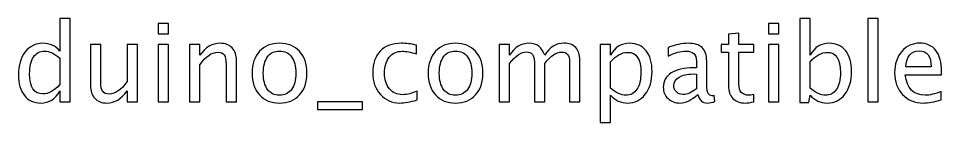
# Model space of a CAD drawing. Header units: centimetres. Extents: x -23.1 to 23.1, y -2.2 to 14.1.
# Drawn here: x 12.23 to 23.06, y 12.93 to 14.15 of the extents above; entities that cross this region are included whole.
import ezdxf

# ---------------------------------------------------------------- set-up
doc = ezdxf.new("R2010")
doc.units = ezdxf.units.CM
doc.header["$MEASUREMENT"] = 0
doc.layers.add('Layer 1', color=7, linetype='Continuous')

msp = doc.modelspace()

# ---------------------------------------------------------------- linework, layer by layer
at = {"layer": 'Layer 1'}
for points, knots in [([(12.7165, 13.17044), (12.7165, 13.17044), (12.7165, 13.29681), (12.7165, 13.29681), (12.7165, 13.29681), (12.66676, 13.2024), (12.59183, 13.1552), (12.49171, 13.1552), (12.49171, 13.1552), (12.41043, 13.1552), (12.34651, 13.18462), (12.29994, 13.24368), (12.29994, 13.24368), (12.25337, 13.30273), (12.23009, 13.38338), (12.23009, 13.48561), (12.23009, 13.48561), (12.23009, 13.59737), (12.25655, 13.68733), (12.30925, 13.75549), (12.30925, 13.75549), (12.36217, 13.82343), (12.4316, 13.85751), (12.51775, 13.85751), (12.51775, 13.85751), (12.59754, 13.85751), (12.66401, 13.82703), (12.7165, 13.76586), (12.7165, 13.76586), (12.7165, 13.76586), (12.7165, 14.14961), (12.7165, 14.14961), (12.7165, 14.14961), (12.7165, 14.14961), (12.83842, 14.14961), (12.83842, 14.14961), (12.83842, 14.14961), (12.83842, 14.14961), (12.83842, 13.17044), (12.83842, 13.17044), (12.83842, 13.17044), (12.83842, 13.17044), (12.7165, 13.17044), (12.7165, 13.17044)], [0, 0, 0, 0, 0.08333333, 0.08333333, 0.08333333, 0.08333333, 0.16666667, 0.16666667, 0.16666667, 0.16666667, 0.25, 0.25, 0.25, 0.25, 0.33333333, 0.33333333, 0.33333333, 0.33333333, 0.41666667, 0.41666667, 0.41666667, 0.41666667, 0.5, 0.5, 0.5, 0.5, 0.58333333, 0.58333333, 0.58333333, 0.58333333, 0.66666667, 0.66666667, 0.66666667, 0.66666667, 0.75, 0.75, 0.75, 0.75, 0.83333333, 0.83333333, 0.83333333, 0.83333333, 1, 1, 1, 1]), ([(13.87093, 13.96673), (13.87093, 13.96673), (13.87093, 14.08865), (13.87093, 14.08865), (13.87093, 14.08865), (13.87093, 14.08865), (13.99285, 14.08865), (13.99285, 14.08865), (13.99285, 14.08865), (13.99285, 14.08865), (13.99285, 13.96673), (13.99285, 13.96673), (13.99285, 13.96673), (13.99285, 13.96673), (13.87093, 13.96673), (13.87093, 13.96673)], [0, 0, 0, 0, 0.2, 0.2, 0.2, 0.2, 0.4, 0.4, 0.4, 0.4, 0.6, 0.6, 0.6, 0.6, 1, 1, 1, 1]), ([(21.0333, 13.96673), (21.0333, 13.96673), (21.0333, 14.08865), (21.0333, 14.08865), (21.0333, 14.08865), (21.0333, 14.08865), (21.15522, 14.08865), (21.15522, 14.08865), (21.15522, 14.08865), (21.15522, 14.08865), (21.15522, 13.96673), (21.15522, 13.96673), (21.15522, 13.96673), (21.15522, 13.96673), (21.0333, 13.96673), (21.0333, 13.96673)], [0, 0, 0, 0, 0.2, 0.2, 0.2, 0.2, 0.4, 0.4, 0.4, 0.4, 0.6, 0.6, 0.6, 0.6, 1, 1, 1, 1]), ([(21.40033, 13.16282), (21.40033, 13.16282), (21.40033, 14.14961), (21.40033, 14.14961), (21.40033, 14.14961), (21.40033, 14.14961), (21.52225, 14.14961), (21.52225, 14.14961), (21.52225, 14.14961), (21.52225, 14.14961), (21.52225, 13.71633), (21.52225, 13.71633), (21.52225, 13.71633), (21.5722, 13.81052), (21.64735, 13.85751), (21.74746, 13.85751), (21.74746, 13.85751), (21.82853, 13.85751), (21.89224, 13.82809), (21.93881, 13.76903), (21.93881, 13.76903), (21.98538, 13.70998), (22.00866, 13.62933), (22.00866, 13.5271), (22.00866, 13.5271), (22.00866, 13.41576), (21.9822, 13.3258), (21.9295, 13.25765), (21.9295, 13.25765), (21.87679, 13.18928), (21.80737, 13.1552), (21.72143, 13.1552), (21.72143, 13.1552), (21.64163, 13.1552), (21.57517, 13.18568), (21.52225, 13.24685), (21.52225, 13.24685), (21.52225, 13.24685), (21.50743, 13.16282), (21.50743, 13.16282), (21.50743, 13.16282), (21.50743, 13.16282), (21.40033, 13.16282), (21.40033, 13.16282)], [0, 0, 0, 0, 0.08333333, 0.08333333, 0.08333333, 0.08333333, 0.16666667, 0.16666667, 0.16666667, 0.16666667, 0.25, 0.25, 0.25, 0.25, 0.33333333, 0.33333333, 0.33333333, 0.33333333, 0.41666667, 0.41666667, 0.41666667, 0.41666667, 0.5, 0.5, 0.5, 0.5, 0.58333333, 0.58333333, 0.58333333, 0.58333333, 0.66666667, 0.66666667, 0.66666667, 0.66666667, 0.75, 0.75, 0.75, 0.75, 0.83333333, 0.83333333, 0.83333333, 0.83333333, 1, 1, 1, 1]), ([(22.19958, 13.17044), (22.19958, 13.17044), (22.19958, 14.14961), (22.19958, 14.14961), (22.19958, 14.14961), (22.19958, 14.14961), (22.3215, 14.14961), (22.3215, 14.14961), (22.3215, 14.14961), (22.3215, 14.14961), (22.3215, 13.17044), (22.3215, 13.17044), (22.3215, 13.17044), (22.3215, 13.17044), (22.19958, 13.17044), (22.19958, 13.17044)], [0, 0, 0, 0, 0.2, 0.2, 0.2, 0.2, 0.4, 0.4, 0.4, 0.4, 0.6, 0.6, 0.6, 0.6, 1, 1, 1, 1]), ([(20.85931, 13.17065), (20.82163, 13.16028), (20.78883, 13.1552), (20.7611, 13.1552), (20.7611, 13.1552), (20.69887, 13.1552), (20.6504, 13.17298), (20.61568, 13.20854), (20.61568, 13.20854), (20.58076, 13.2441), (20.5634, 13.29342), (20.5634, 13.35671), (20.5634, 13.35671), (20.5634, 13.35671), (20.5634, 13.7521), (20.5634, 13.7521), (20.5634, 13.7521), (20.5634, 13.7521), (20.47916, 13.7521), (20.47916, 13.7521), (20.47916, 13.7521), (20.47916, 13.7521), (20.47916, 13.84354), (20.47916, 13.84354), (20.47916, 13.84354), (20.47916, 13.84354), (20.5634, 13.84354), (20.5634, 13.84354), (20.5634, 13.84354), (20.5634, 13.84354), (20.5634, 13.96525), (20.5634, 13.96525), (20.5634, 13.96525), (20.5634, 13.96525), (20.68532, 13.97689), (20.68532, 13.97689), (20.68532, 13.97689), (20.68532, 13.97689), (20.68532, 13.84354), (20.68532, 13.84354), (20.68532, 13.84354), (20.68532, 13.84354), (20.86185, 13.84354), (20.86185, 13.84354), (20.86185, 13.84354), (20.86185, 13.84354), (20.86185, 13.7521), (20.86185, 13.7521), (20.86185, 13.7521), (20.86185, 13.7521), (20.68532, 13.7521), (20.68532, 13.7521), (20.68532, 13.7521), (20.68532, 13.7521), (20.68532, 13.37872), (20.68532, 13.37872), (20.68532, 13.37872), (20.68532, 13.29067), (20.72363, 13.24664), (20.80004, 13.24664), (20.80004, 13.24664), (20.81634, 13.24664), (20.83603, 13.24939), (20.85931, 13.25468), (20.85931, 13.25468), (20.85931, 13.25468), (20.85931, 13.17065), (20.85931, 13.17065)], [0, 0, 0, 0, 0.05555556, 0.05555556, 0.05555556, 0.05555556, 0.11111111, 0.11111111, 0.11111111, 0.11111111, 0.16666667, 0.16666667, 0.16666667, 0.16666667, 0.22222222, 0.22222222, 0.22222222, 0.22222222, 0.27777778, 0.27777778, 0.27777778, 0.27777778, 0.33333333, 0.33333333, 0.33333333, 0.33333333, 0.38888889, 0.38888889, 0.38888889, 0.38888889, 0.44444444, 0.44444444, 0.44444444, 0.44444444, 0.5, 0.5, 0.5, 0.5, 0.55555556, 0.55555556, 0.55555556, 0.55555556, 0.61111111, 0.61111111, 0.61111111, 0.61111111, 0.66666667, 0.66666667, 0.66666667, 0.66666667, 0.72222222, 0.72222222, 0.72222222, 0.72222222, 0.77777778, 0.77777778, 0.77777778, 0.77777778, 0.83333333, 0.83333333, 0.83333333, 0.83333333, 0.88888889, 0.88888889, 0.88888889, 0.88888889, 1, 1, 1, 1]), ([(12.7165, 13.68246), (12.65321, 13.73813), (12.59331, 13.76607), (12.53658, 13.76607), (12.53658, 13.76607), (12.4807, 13.76607), (12.43752, 13.74279), (12.40683, 13.69601), (12.40683, 13.69601), (12.37614, 13.64944), (12.3609, 13.5834), (12.3609, 13.49789), (12.3609, 13.49789), (12.3609, 13.34062), (12.41297, 13.26188), (12.51732, 13.26188), (12.51732, 13.26188), (12.58506, 13.26188), (12.65152, 13.29892), (12.7165, 13.37279), (12.7165, 13.37279), (12.7165, 13.37279), (12.7165, 13.68246), (12.7165, 13.68246)], [0, 0, 0, 0, 0.14285714, 0.14285714, 0.14285714, 0.14285714, 0.28571429, 0.28571429, 0.28571429, 0.28571429, 0.42857143, 0.42857143, 0.42857143, 0.42857143, 0.57142857, 0.57142857, 0.57142857, 0.57142857, 0.71428571, 0.71428571, 0.71428571, 0.71428571, 1, 1, 1, 1]), ([(13.50432, 13.17044), (13.50432, 13.17044), (13.50432, 13.29702), (13.50432, 13.29702), (13.50432, 13.29702), (13.43934, 13.2024), (13.36039, 13.1552), (13.26768, 13.1552), (13.26768, 13.1552), (13.20883, 13.1552), (13.16206, 13.17362), (13.12734, 13.21066), (13.12734, 13.21066), (13.09242, 13.2477), (13.07506, 13.29744), (13.07506, 13.36031), (13.07506, 13.36031), (13.07506, 13.36031), (13.07506, 13.84354), (13.07506, 13.84354), (13.07506, 13.84354), (13.07506, 13.84354), (13.19698, 13.84354), (13.19698, 13.84354), (13.19698, 13.84354), (13.19698, 13.84354), (13.19698, 13.4001), (13.19698, 13.4001), (13.19698, 13.4001), (13.19698, 13.34951), (13.20439, 13.31374), (13.21899, 13.29257), (13.21899, 13.29257), (13.23381, 13.27119), (13.25836, 13.26061), (13.29287, 13.26061), (13.29287, 13.26061), (13.36737, 13.26061), (13.43807, 13.30951), (13.50432, 13.40751), (13.50432, 13.40751), (13.50432, 13.40751), (13.50432, 13.84354), (13.50432, 13.84354), (13.50432, 13.84354), (13.50432, 13.84354), (13.62624, 13.84354), (13.62624, 13.84354), (13.62624, 13.84354), (13.62624, 13.84354), (13.62624, 13.17044), (13.62624, 13.17044), (13.62624, 13.17044), (13.62624, 13.17044), (13.50432, 13.17044), (13.50432, 13.17044)], [0, 0, 0, 0, 0.06666667, 0.06666667, 0.06666667, 0.06666667, 0.13333333, 0.13333333, 0.13333333, 0.13333333, 0.2, 0.2, 0.2, 0.2, 0.26666667, 0.26666667, 0.26666667, 0.26666667, 0.33333333, 0.33333333, 0.33333333, 0.33333333, 0.4, 0.4, 0.4, 0.4, 0.46666667, 0.46666667, 0.46666667, 0.46666667, 0.53333333, 0.53333333, 0.53333333, 0.53333333, 0.6, 0.6, 0.6, 0.6, 0.66666667, 0.66666667, 0.66666667, 0.66666667, 0.73333333, 0.73333333, 0.73333333, 0.73333333, 0.8, 0.8, 0.8, 0.8, 0.86666667, 0.86666667, 0.86666667, 0.86666667, 1, 1, 1, 1]), ([(13.87093, 13.17044), (13.87093, 13.17044), (13.87093, 13.84354), (13.87093, 13.84354), (13.87093, 13.84354), (13.87093, 13.84354), (13.99285, 13.84354), (13.99285, 13.84354), (13.99285, 13.84354), (13.99285, 13.84354), (13.99285, 13.17044), (13.99285, 13.17044), (13.99285, 13.17044), (13.99285, 13.17044), (13.87093, 13.17044), (13.87093, 13.17044)], [0, 0, 0, 0, 0.2, 0.2, 0.2, 0.2, 0.4, 0.4, 0.4, 0.4, 0.6, 0.6, 0.6, 0.6, 1, 1, 1, 1]), ([(14.23796, 13.17044), (14.23796, 13.17044), (14.23796, 13.84354), (14.23796, 13.84354), (14.23796, 13.84354), (14.23796, 13.84354), (14.35988, 13.84354), (14.35988, 13.84354), (14.35988, 13.84354), (14.35988, 13.84354), (14.35988, 13.71633), (14.35988, 13.71633), (14.35988, 13.71633), (14.42444, 13.81052), (14.5036, 13.85751), (14.59716, 13.85751), (14.59716, 13.85751), (14.656, 13.85751), (14.70278, 13.8391), (14.73728, 13.80205), (14.73728, 13.80205), (14.77178, 13.76522), (14.78914, 13.71548), (14.78914, 13.65325), (14.78914, 13.65325), (14.78914, 13.65325), (14.78914, 13.17044), (14.78914, 13.17044), (14.78914, 13.17044), (14.78914, 13.17044), (14.66722, 13.17044), (14.66722, 13.17044), (14.66722, 13.17044), (14.66722, 13.17044), (14.66722, 13.61346), (14.66722, 13.61346), (14.66722, 13.61346), (14.66722, 13.66341), (14.65981, 13.69897), (14.64521, 13.72014), (14.64521, 13.72014), (14.63039, 13.74152), (14.60605, 13.7521), (14.57197, 13.7521), (14.57197, 13.7521), (14.49704, 13.7521), (14.42634, 13.70321), (14.35988, 13.60542), (14.35988, 13.60542), (14.35988, 13.60542), (14.35988, 13.17044), (14.35988, 13.17044), (14.35988, 13.17044), (14.35988, 13.17044), (14.23796, 13.17044), (14.23796, 13.17044)], [0, 0, 0, 0, 0.06666667, 0.06666667, 0.06666667, 0.06666667, 0.13333333, 0.13333333, 0.13333333, 0.13333333, 0.2, 0.2, 0.2, 0.2, 0.26666667, 0.26666667, 0.26666667, 0.26666667, 0.33333333, 0.33333333, 0.33333333, 0.33333333, 0.4, 0.4, 0.4, 0.4, 0.46666667, 0.46666667, 0.46666667, 0.46666667, 0.53333333, 0.53333333, 0.53333333, 0.53333333, 0.6, 0.6, 0.6, 0.6, 0.66666667, 0.66666667, 0.66666667, 0.66666667, 0.73333333, 0.73333333, 0.73333333, 0.73333333, 0.8, 0.8, 0.8, 0.8, 0.86666667, 0.86666667, 0.86666667, 0.86666667, 1, 1, 1, 1]), ([(15.29418, 13.1552), (15.19533, 13.1552), (15.11702, 13.18674), (15.05944, 13.24982), (15.05944, 13.24982), (15.00166, 13.31289), (14.97287, 13.39862), (14.97287, 13.50678), (14.97287, 13.50678), (14.97287, 13.61473), (15.00166, 13.70024), (15.05944, 13.76311), (15.05944, 13.76311), (15.11702, 13.82597), (15.19533, 13.85751), (15.29418, 13.85751), (15.29418, 13.85751), (15.39303, 13.85751), (15.47135, 13.82597), (15.52892, 13.76311), (15.52892, 13.76311), (15.5867, 13.70024), (15.61549, 13.61473), (15.61549, 13.50678), (15.61549, 13.50678), (15.61549, 13.39862), (15.5867, 13.31289), (15.52892, 13.24982), (15.52892, 13.24982), (15.47135, 13.18674), (15.39303, 13.1552), (15.29418, 13.1552)], [0, 0, 0, 0, 0.11111111, 0.11111111, 0.11111111, 0.11111111, 0.22222222, 0.22222222, 0.22222222, 0.22222222, 0.33333333, 0.33333333, 0.33333333, 0.33333333, 0.44444444, 0.44444444, 0.44444444, 0.44444444, 0.55555556, 0.55555556, 0.55555556, 0.55555556, 0.66666667, 0.66666667, 0.66666667, 0.66666667, 0.77777778, 0.77777778, 0.77777778, 0.77777778, 1, 1, 1, 1]), ([(15.29397, 13.24664), (15.35429, 13.24664), (15.40128, 13.26929), (15.43473, 13.3148), (15.43473, 13.3148), (15.46796, 13.36009), (15.48468, 13.42423), (15.48468, 13.50678), (15.48468, 13.50678), (15.48468, 13.58912), (15.46796, 13.65304), (15.43473, 13.69834), (15.43473, 13.69834), (15.40128, 13.74342), (15.35429, 13.76607), (15.29397, 13.76607), (15.29397, 13.76607), (15.23343, 13.76607), (15.18644, 13.74342), (15.15342, 13.69834), (15.15342, 13.69834), (15.12019, 13.65304), (15.10368, 13.58912), (15.10368, 13.50678), (15.10368, 13.50678), (15.10368, 13.42423), (15.12019, 13.36009), (15.15342, 13.3148), (15.15342, 13.3148), (15.18644, 13.26929), (15.23343, 13.24664), (15.29397, 13.24664)], [0, 0, 0, 0, 0.11111111, 0.11111111, 0.11111111, 0.11111111, 0.22222222, 0.22222222, 0.22222222, 0.22222222, 0.33333333, 0.33333333, 0.33333333, 0.33333333, 0.44444444, 0.44444444, 0.44444444, 0.44444444, 0.55555556, 0.55555556, 0.55555556, 0.55555556, 0.66666667, 0.66666667, 0.66666667, 0.66666667, 0.77777778, 0.77777778, 0.77777778, 0.77777778, 1, 1, 1, 1]), ([(16.90877, 13.19076), (16.82982, 13.16705), (16.76166, 13.1552), (16.7043, 13.1552), (16.7043, 13.1552), (16.61328, 13.1552), (16.53793, 13.18886), (16.47803, 13.25595), (16.47803, 13.25595), (16.41813, 13.32326), (16.38807, 13.40814), (16.38807, 13.51038), (16.38807, 13.51038), (16.38807, 13.6196), (16.4177, 13.7049), (16.47697, 13.76586), (16.47697, 13.76586), (16.53624, 13.82703), (16.619, 13.85751), (16.72526, 13.85751), (16.72526, 13.85751), (16.77754, 13.85751), (16.83638, 13.85031), (16.90115, 13.83592), (16.90115, 13.83592), (16.90115, 13.83592), (16.90115, 13.73305), (16.90115, 13.73305), (16.90115, 13.73305), (16.83236, 13.75337), (16.77627, 13.76353), (16.73309, 13.76353), (16.73309, 13.76353), (16.67043, 13.76353), (16.62027, 13.74004), (16.5828, 13.69326), (16.5828, 13.69326), (16.54534, 13.64648), (16.5265, 13.58404), (16.5265, 13.50614), (16.5265, 13.50614), (16.5265, 13.43058), (16.54597, 13.36962), (16.58471, 13.32284), (16.58471, 13.32284), (16.62344, 13.27627), (16.67403, 13.25299), (16.7369, 13.25299), (16.7369, 13.25299), (16.79257, 13.25299), (16.84972, 13.26738), (16.90877, 13.29617), (16.90877, 13.29617), (16.90877, 13.29617), (16.90877, 13.19076), (16.90877, 13.19076)], [0, 0, 0, 0, 0.06666667, 0.06666667, 0.06666667, 0.06666667, 0.13333333, 0.13333333, 0.13333333, 0.13333333, 0.2, 0.2, 0.2, 0.2, 0.26666667, 0.26666667, 0.26666667, 0.26666667, 0.33333333, 0.33333333, 0.33333333, 0.33333333, 0.4, 0.4, 0.4, 0.4, 0.46666667, 0.46666667, 0.46666667, 0.46666667, 0.53333333, 0.53333333, 0.53333333, 0.53333333, 0.6, 0.6, 0.6, 0.6, 0.66666667, 0.66666667, 0.66666667, 0.66666667, 0.73333333, 0.73333333, 0.73333333, 0.73333333, 0.8, 0.8, 0.8, 0.8, 0.86666667, 0.86666667, 0.86666667, 0.86666667, 1, 1, 1, 1]), ([(17.35983, 13.1552), (17.26098, 13.1552), (17.18267, 13.18674), (17.12509, 13.24982), (17.12509, 13.24982), (17.06731, 13.31289), (17.03852, 13.39862), (17.03852, 13.50678), (17.03852, 13.50678), (17.03852, 13.61473), (17.06731, 13.70024), (17.12509, 13.76311), (17.12509, 13.76311), (17.18267, 13.82597), (17.26098, 13.85751), (17.35983, 13.85751), (17.35983, 13.85751), (17.45868, 13.85751), (17.537, 13.82597), (17.59457, 13.76311), (17.59457, 13.76311), (17.65235, 13.70024), (17.68114, 13.61473), (17.68114, 13.50678), (17.68114, 13.50678), (17.68114, 13.39862), (17.65235, 13.31289), (17.59457, 13.24982), (17.59457, 13.24982), (17.537, 13.18674), (17.45868, 13.1552), (17.35983, 13.1552)], [0, 0, 0, 0, 0.11111111, 0.11111111, 0.11111111, 0.11111111, 0.22222222, 0.22222222, 0.22222222, 0.22222222, 0.33333333, 0.33333333, 0.33333333, 0.33333333, 0.44444444, 0.44444444, 0.44444444, 0.44444444, 0.55555556, 0.55555556, 0.55555556, 0.55555556, 0.66666667, 0.66666667, 0.66666667, 0.66666667, 0.77777778, 0.77777778, 0.77777778, 0.77777778, 1, 1, 1, 1]), ([(17.35962, 13.24664), (17.41994, 13.24664), (17.46693, 13.26929), (17.50038, 13.3148), (17.50038, 13.3148), (17.53361, 13.36009), (17.55033, 13.42423), (17.55033, 13.50678), (17.55033, 13.50678), (17.55033, 13.58912), (17.53361, 13.65304), (17.50038, 13.69834), (17.50038, 13.69834), (17.46693, 13.74342), (17.41994, 13.76607), (17.35962, 13.76607), (17.35962, 13.76607), (17.29908, 13.76607), (17.25209, 13.74342), (17.21907, 13.69834), (17.21907, 13.69834), (17.18584, 13.65304), (17.16933, 13.58912), (17.16933, 13.50678), (17.16933, 13.50678), (17.16933, 13.42423), (17.18584, 13.36009), (17.21907, 13.3148), (17.21907, 13.3148), (17.25209, 13.26929), (17.29908, 13.24664), (17.35962, 13.24664)], [0, 0, 0, 0, 0.11111111, 0.11111111, 0.11111111, 0.11111111, 0.22222222, 0.22222222, 0.22222222, 0.22222222, 0.33333333, 0.33333333, 0.33333333, 0.33333333, 0.44444444, 0.44444444, 0.44444444, 0.44444444, 0.55555556, 0.55555556, 0.55555556, 0.55555556, 0.66666667, 0.66666667, 0.66666667, 0.66666667, 0.77777778, 0.77777778, 0.77777778, 0.77777778, 1, 1, 1, 1]), ([(17.87206, 13.17044), (17.87206, 13.17044), (17.87206, 13.84354), (17.87206, 13.84354), (17.87206, 13.84354), (17.87206, 13.84354), (17.99398, 13.84354), (17.99398, 13.84354), (17.99398, 13.84354), (17.99398, 13.84354), (17.99398, 13.71633), (17.99398, 13.71633), (17.99398, 13.71633), (18.05346, 13.81052), (18.12966, 13.85751), (18.223, 13.85751), (18.223, 13.85751), (18.31296, 13.85751), (18.37413, 13.81052), (18.40673, 13.71633), (18.40673, 13.71633), (18.46452, 13.81137), (18.53987, 13.85878), (18.63237, 13.85878), (18.63237, 13.85878), (18.69142, 13.85878), (18.73735, 13.84142), (18.77016, 13.8065), (18.77016, 13.8065), (18.80297, 13.77157), (18.81948, 13.72268), (18.81948, 13.65981), (18.81948, 13.65981), (18.81948, 13.65981), (18.81948, 13.17044), (18.81948, 13.17044), (18.81948, 13.17044), (18.81948, 13.17044), (18.69756, 13.17044), (18.69756, 13.17044), (18.69756, 13.17044), (18.69756, 13.17044), (18.69756, 13.63971), (18.69756, 13.63971), (18.69756, 13.63971), (18.69756, 13.71633), (18.66708, 13.75464), (18.60612, 13.75464), (18.60612, 13.75464), (18.54283, 13.75464), (18.47637, 13.70998), (18.40673, 13.62044), (18.40673, 13.62044), (18.40673, 13.62044), (18.40673, 13.17044), (18.40673, 13.17044), (18.40673, 13.17044), (18.40673, 13.17044), (18.28481, 13.17044), (18.28481, 13.17044), (18.28481, 13.17044), (18.28481, 13.17044), (18.28481, 13.64013), (18.28481, 13.64013), (18.28481, 13.64013), (18.28481, 13.71739), (18.25391, 13.75591), (18.19189, 13.75591), (18.19189, 13.75591), (18.13029, 13.75591), (18.06425, 13.71104), (17.99398, 13.62108), (17.99398, 13.62108), (17.99398, 13.62108), (17.99398, 13.17044), (17.99398, 13.17044), (17.99398, 13.17044), (17.99398, 13.17044), (17.87206, 13.17044), (17.87206, 13.17044)], [0, 0, 0, 0, 0.04761905, 0.04761905, 0.04761905, 0.04761905, 0.0952381, 0.0952381, 0.0952381, 0.0952381, 0.14285714, 0.14285714, 0.14285714, 0.14285714, 0.19047619, 0.19047619, 0.19047619, 0.19047619, 0.23809524, 0.23809524, 0.23809524, 0.23809524, 0.28571429, 0.28571429, 0.28571429, 0.28571429, 0.33333333, 0.33333333, 0.33333333, 0.33333333, 0.38095238, 0.38095238, 0.38095238, 0.38095238, 0.42857143, 0.42857143, 0.42857143, 0.42857143, 0.47619048, 0.47619048, 0.47619048, 0.47619048, 0.52380952, 0.52380952, 0.52380952, 0.52380952, 0.57142857, 0.57142857, 0.57142857, 0.57142857, 0.61904762, 0.61904762, 0.61904762, 0.61904762, 0.66666667, 0.66666667, 0.66666667, 0.66666667, 0.71428571, 0.71428571, 0.71428571, 0.71428571, 0.76190476, 0.76190476, 0.76190476, 0.76190476, 0.80952381, 0.80952381, 0.80952381, 0.80952381, 0.85714286, 0.85714286, 0.85714286, 0.85714286, 0.9047619, 0.9047619, 0.9047619, 0.9047619, 1, 1, 1, 1]), ([(19.05782, 12.92533), (19.05782, 12.92533), (19.05782, 13.84354), (19.05782, 13.84354), (19.05782, 13.84354), (19.05782, 13.84354), (19.17974, 13.84354), (19.17974, 13.84354), (19.17974, 13.84354), (19.17974, 13.84354), (19.17974, 13.71633), (19.17974, 13.71633), (19.17974, 13.71633), (19.22969, 13.81052), (19.30484, 13.85751), (19.40495, 13.85751), (19.40495, 13.85751), (19.48602, 13.85751), (19.54973, 13.82809), (19.5963, 13.76903), (19.5963, 13.76903), (19.64287, 13.70998), (19.66615, 13.62933), (19.66615, 13.5271), (19.66615, 13.5271), (19.66615, 13.41576), (19.63969, 13.3258), (19.58699, 13.25765), (19.58699, 13.25765), (19.53428, 13.18928), (19.46486, 13.1552), (19.37892, 13.1552), (19.37892, 13.1552), (19.29912, 13.1552), (19.23266, 13.18568), (19.17974, 13.24685), (19.17974, 13.24685), (19.17974, 13.24685), (19.17974, 12.92533), (19.17974, 12.92533), (19.17974, 12.92533), (19.17974, 12.92533), (19.05782, 12.92533), (19.05782, 12.92533)], [0, 0, 0, 0, 0.08333333, 0.08333333, 0.08333333, 0.08333333, 0.16666667, 0.16666667, 0.16666667, 0.16666667, 0.25, 0.25, 0.25, 0.25, 0.33333333, 0.33333333, 0.33333333, 0.33333333, 0.41666667, 0.41666667, 0.41666667, 0.41666667, 0.5, 0.5, 0.5, 0.5, 0.58333333, 0.58333333, 0.58333333, 0.58333333, 0.66666667, 0.66666667, 0.66666667, 0.66666667, 0.75, 0.75, 0.75, 0.75, 0.83333333, 0.83333333, 0.83333333, 0.83333333, 1, 1, 1, 1]), ([(20.20399, 13.25617), (20.13076, 13.18886), (20.06027, 13.1552), (19.99254, 13.1552), (19.99254, 13.1552), (19.93687, 13.1552), (19.89051, 13.17256), (19.8539, 13.20748), (19.8539, 13.20748), (19.81707, 13.24241), (19.79865, 13.28643), (19.79865, 13.33956), (19.79865, 13.33956), (19.79865, 13.41301), (19.82955, 13.46953), (19.89136, 13.5089), (19.89136, 13.5089), (19.95317, 13.54827), (20.04186, 13.56795), (20.15743, 13.56795), (20.15743, 13.56795), (20.15743, 13.56795), (20.186, 13.56795), (20.186, 13.56795), (20.186, 13.56795), (20.186, 13.56795), (20.186, 13.64902), (20.186, 13.64902), (20.186, 13.64902), (20.186, 13.72712), (20.14536, 13.76607), (20.06387, 13.76607), (20.06387, 13.76607), (20.00079, 13.76607), (19.93179, 13.74617), (19.85707, 13.70638), (19.85707, 13.70638), (19.85707, 13.70638), (19.85707, 13.80671), (19.85707, 13.80671), (19.85707, 13.80671), (19.9392, 13.84058), (20.01667, 13.85751), (20.08927, 13.85751), (20.08927, 13.85751), (20.16399, 13.85751), (20.21923, 13.84058), (20.25458, 13.8065), (20.25458, 13.8065), (20.29014, 13.77242), (20.30792, 13.71993), (20.30792, 13.64902), (20.30792, 13.64902), (20.30792, 13.64902), (20.30792, 13.34485), (20.30792, 13.34485), (20.30792, 13.34485), (20.30792, 13.27522), (20.3293, 13.24029), (20.37227, 13.24029), (20.37227, 13.24029), (20.37756, 13.24029), (20.38539, 13.24114), (20.39576, 13.24283), (20.39576, 13.24283), (20.39576, 13.24283), (20.40444, 13.1751), (20.40444, 13.1751), (20.40444, 13.1751), (20.37671, 13.16176), (20.34623, 13.1552), (20.31279, 13.1552), (20.31279, 13.1552), (20.25585, 13.1552), (20.21966, 13.18886), (20.20399, 13.25617)], [0, 0, 0, 0, 0.05, 0.05, 0.05, 0.05, 0.1, 0.1, 0.1, 0.1, 0.15, 0.15, 0.15, 0.15, 0.2, 0.2, 0.2, 0.2, 0.25, 0.25, 0.25, 0.25, 0.3, 0.3, 0.3, 0.3, 0.35, 0.35, 0.35, 0.35, 0.4, 0.4, 0.4, 0.4, 0.45, 0.45, 0.45, 0.45, 0.5, 0.5, 0.5, 0.5, 0.55, 0.55, 0.55, 0.55, 0.6, 0.6, 0.6, 0.6, 0.65, 0.65, 0.65, 0.65, 0.7, 0.7, 0.7, 0.7, 0.75, 0.75, 0.75, 0.75, 0.8, 0.8, 0.8, 0.8, 0.85, 0.85, 0.85, 0.85, 0.9, 0.9, 0.9, 0.9, 1, 1, 1, 1]), ([(21.0333, 13.17044), (21.0333, 13.17044), (21.0333, 13.84354), (21.0333, 13.84354), (21.0333, 13.84354), (21.0333, 13.84354), (21.15522, 13.84354), (21.15522, 13.84354), (21.15522, 13.84354), (21.15522, 13.84354), (21.15522, 13.17044), (21.15522, 13.17044), (21.15522, 13.17044), (21.15522, 13.17044), (21.0333, 13.17044), (21.0333, 13.17044)], [0, 0, 0, 0, 0.2, 0.2, 0.2, 0.2, 0.4, 0.4, 0.4, 0.4, 0.6, 0.6, 0.6, 0.6, 1, 1, 1, 1]), ([(23.06064, 13.19203), (22.97873, 13.16748), (22.90866, 13.1552), (22.85024, 13.1552), (22.85024, 13.1552), (22.75055, 13.1552), (22.66948, 13.18822), (22.60704, 13.25405), (22.60704, 13.25405), (22.5446, 13.31988), (22.51327, 13.40518), (22.51327, 13.51017), (22.51327, 13.51017), (22.51327, 13.61198), (22.54079, 13.69559), (22.59603, 13.76099), (22.59603, 13.76099), (22.65128, 13.82618), (22.72197, 13.85878), (22.80812, 13.85878), (22.80812, 13.85878), (22.88961, 13.85878), (22.95269, 13.82978), (22.99714, 13.77179), (22.99714, 13.77179), (23.04159, 13.71379), (23.06382, 13.63166), (23.06382, 13.52519), (23.06382, 13.52519), (23.06382, 13.52519), (23.06318, 13.48794), (23.06318, 13.48794), (23.06318, 13.48794), (23.06318, 13.48794), (22.63773, 13.48794), (22.63773, 13.48794), (22.63773, 13.48794), (22.65551, 13.32707), (22.73404, 13.24664), (22.8731, 13.24664), (22.8731, 13.24664), (22.92412, 13.24664), (22.98656, 13.26103), (23.06064, 13.28982), (23.06064, 13.28982), (23.06064, 13.28982), (23.06064, 13.19203), (23.06064, 13.19203)], [0, 0, 0, 0, 0.07692308, 0.07692308, 0.07692308, 0.07692308, 0.15384615, 0.15384615, 0.15384615, 0.15384615, 0.23076923, 0.23076923, 0.23076923, 0.23076923, 0.30769231, 0.30769231, 0.30769231, 0.30769231, 0.38461538, 0.38461538, 0.38461538, 0.38461538, 0.46153846, 0.46153846, 0.46153846, 0.46153846, 0.53846154, 0.53846154, 0.53846154, 0.53846154, 0.61538462, 0.61538462, 0.61538462, 0.61538462, 0.69230769, 0.69230769, 0.69230769, 0.69230769, 0.76923077, 0.76923077, 0.76923077, 0.76923077, 0.84615385, 0.84615385, 0.84615385, 0.84615385, 1, 1, 1, 1]), ([(22.64408, 13.57938), (22.64408, 13.57938), (22.94126, 13.57938), (22.94126, 13.57938), (22.94126, 13.57938), (22.94126, 13.70469), (22.89448, 13.76734), (22.80114, 13.76734), (22.80114, 13.76734), (22.70716, 13.76734), (22.65488, 13.70469), (22.64408, 13.57938)], [0, 0, 0, 0, 0.25, 0.25, 0.25, 0.25, 0.5, 0.5, 0.5, 0.5, 1, 1, 1, 1]), ([(19.17974, 13.33088), (19.24261, 13.27479), (19.30251, 13.24664), (19.35945, 13.24664), (19.35945, 13.24664), (19.41554, 13.24664), (19.45893, 13.27014), (19.48941, 13.31691), (19.48941, 13.31691), (19.5201, 13.36369), (19.53534, 13.42952), (19.53534, 13.51461), (19.53534, 13.51461), (19.53534, 13.67209), (19.48327, 13.75083), (19.37913, 13.75083), (19.37913, 13.75083), (19.31097, 13.75083), (19.24451, 13.714), (19.17974, 13.64013), (19.17974, 13.64013), (19.17974, 13.64013), (19.17974, 13.33088), (19.17974, 13.33088)], [0, 0, 0, 0, 0.14285714, 0.14285714, 0.14285714, 0.14285714, 0.28571429, 0.28571429, 0.28571429, 0.28571429, 0.42857143, 0.42857143, 0.42857143, 0.42857143, 0.57142857, 0.57142857, 0.57142857, 0.57142857, 0.71428571, 0.71428571, 0.71428571, 0.71428571, 1, 1, 1, 1]), ([(21.52225, 13.33088), (21.58512, 13.27479), (21.64502, 13.24664), (21.70196, 13.24664), (21.70196, 13.24664), (21.75805, 13.24664), (21.80144, 13.27014), (21.83192, 13.31691), (21.83192, 13.31691), (21.86261, 13.36369), (21.87785, 13.42952), (21.87785, 13.51461), (21.87785, 13.51461), (21.87785, 13.67209), (21.82578, 13.75083), (21.72164, 13.75083), (21.72164, 13.75083), (21.65348, 13.75083), (21.58702, 13.714), (21.52225, 13.64013), (21.52225, 13.64013), (21.52225, 13.64013), (21.52225, 13.33088), (21.52225, 13.33088)], [0, 0, 0, 0, 0.14285714, 0.14285714, 0.14285714, 0.14285714, 0.28571429, 0.28571429, 0.28571429, 0.28571429, 0.42857143, 0.42857143, 0.42857143, 0.42857143, 0.57142857, 0.57142857, 0.57142857, 0.57142857, 0.71428571, 0.71428571, 0.71428571, 0.71428571, 1, 1, 1, 1]), ([(20.186, 13.32263), (20.186, 13.32263), (20.186, 13.49556), (20.186, 13.49556), (20.186, 13.49556), (20.186, 13.49556), (20.14684, 13.49683), (20.14684, 13.49683), (20.14684, 13.49683), (20.07911, 13.49683), (20.0245, 13.48434), (19.9828, 13.45937), (19.9828, 13.45937), (19.94131, 13.43418), (19.92057, 13.40095), (19.92057, 13.35946), (19.92057, 13.35946), (19.92057, 13.33046), (19.93094, 13.30591), (19.95147, 13.2858), (19.95147, 13.2858), (19.97222, 13.26569), (19.99741, 13.25553), (20.02725, 13.25553), (20.02725, 13.25553), (20.07805, 13.25553), (20.13097, 13.27797), (20.186, 13.32263)], [0, 0, 0, 0, 0.125, 0.125, 0.125, 0.125, 0.25, 0.25, 0.25, 0.25, 0.375, 0.375, 0.375, 0.375, 0.5, 0.5, 0.5, 0.5, 0.625, 0.625, 0.625, 0.625, 0.75, 0.75, 0.75, 0.75, 1, 1, 1, 1]), ([(15.73783, 13.079), (15.73783, 13.079), (15.73783, 13.17044), (15.73783, 13.17044), (15.73783, 13.17044), (15.73783, 13.17044), (16.26615, 13.17044), (16.26615, 13.17044), (16.26615, 13.17044), (16.26615, 13.17044), (16.26615, 13.079), (16.26615, 13.079), (16.26615, 13.079), (16.26615, 13.079), (15.73783, 13.079), (15.73783, 13.079)], [0, 0, 0, 0, 0.2, 0.2, 0.2, 0.2, 0.4, 0.4, 0.4, 0.4, 0.6, 0.6, 0.6, 0.6, 1, 1, 1, 1])]:
    msp.add_open_spline(points, degree=3, knots=knots, dxfattribs=at)

doc.saveas('drawing.dxf')
